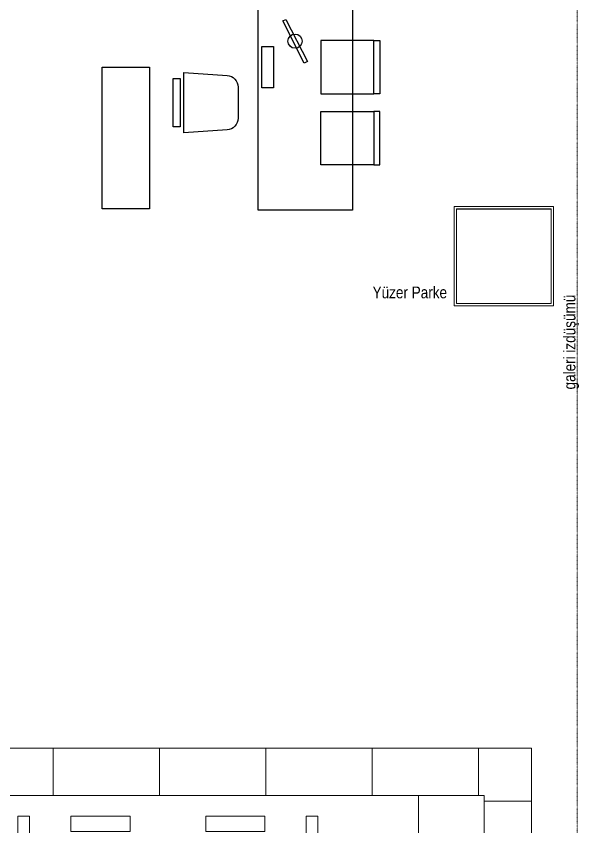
# Model space of a CAD drawing. Extents: x -3709 to 34975, y -230 to 8245.
# Drawn here: x 4828 to 5304, y 2669 to 3356 of the extents above; entities that cross this region are included whole.
import ezdxf
from ezdxf.enums import TextEntityAlignment as Align

# ---------------------------------------------------------------- set-up
doc = ezdxf.new("R2010")
doc.units = 0
doc.linetypes.add('DOT2', pattern=[0.125, 0, -0.125])
doc.layers.get('0').update_dxf_attribs({"color": 9, "lineweight": 9})
for name, color, linetype, lineweight in [('01', 9, 'Continuous', 9), ('05', 9, 'Continuous', 9), ('14', 9, 'Continuous', 9), ('20', 9, 'DOT2', 9), ('21', 9, 'Continuous', 9)]:
    doc.layers.add(name, color=color, linetype=linetype, lineweight=lineweight)
doc.styles.add('MuuM_TEXT-STANDART', font='ARIALN.TTF')

# ---------------------------------------------------------------- blocks, each defined once
blk = doc.blocks.new('p-kolon-80x80-vw')
at = {"layer": '01'}
blk.add_lwpolyline([(-40, -40), (-40, 40), (40, 40), (40, -40)], close=True, dxfattribs=at)
blk = doc.blocks.new('m-çalışma dolap modül')
at = {"lineweight": -3, "ltscale": 0.5}
blk.add_lwpolyline([(0, 40), (120, 40), (120, 0), (0, 0)], close=True, dxfattribs=at)
blk = doc.blocks.new('m-vw-sandalye-02')
at = {"lineweight": -3, "ltscale": 0.5}
for points in [[(-22.5, 0), (-22.5, -5), (22.5, -5), (22.5, 0)], [(-22.5, -5), (22.5, -5), (22.5, -50), (-22.5, -50)]]:
    blk.add_lwpolyline(points, close=True, dxfattribs=at)
blk = doc.blocks.new('m-vw-sandalye')
at = {"lineweight": -3, "ltscale": 0.5}
blk.add_lwpolyline([(-20.5, 0), (20.5, 0), (20.5, -6), (-20.5, -6)], close=True, dxfattribs=at)
blk.add_lwpolyline([(-25.5, -9), (25.5, -9), (23.11, -45.65, -0.395265), (13.13, -55), (-13.13, -55, -0.395265), (-23.11, -45.65)], format="xyb", close=True, dxfattribs=at)
blk = doc.blocks.new('m-vw-çalışma-p-01')
at = {"lineweight": -3, "ltscale": 0.5}
for p, q in [((11.93, 179.03), (91.93, 179.03)), ((11.93, -0.97), (11.93, 179.03)), ((91.93, 179.03), (91.93, -0.97)), ((91.93, -0.97), (11.93, -0.97))]:
    blk.add_line(p, q, dxfattribs=at)
for points in [[(32.8, 159.16), (35.47, 160.53), (53.74, 124.95), (51.08, 123.58)], [(15, 137.5), (25, 137.5), (25, 102.5), (15, 102.5)]]:
    blk.add_lwpolyline(points, close=True, dxfattribs=at)
blk.add_circle((43.27, 142.05), 6, dxfattribs=at)
at = {"lineweight": -3, "ltscale": 0.5, "xscale": -1, "rotation": 270}
blk.add_blockref('m-vw-sandalye-02', (115, 120), dxfattribs=at)
at = {"lineweight": -3, "rotation": 90}
blk.add_blockref('m-vw-sandalye', (-60, 90), dxfattribs=at)
at = {"lineweight": -3, "ltscale": 0.5, "rotation": 270}
blk.add_blockref('m-vw-sandalye-02', (115, 60), dxfattribs=at)
blk = doc.blocks.new('m-vw-bilgisayar-2')
for points in [[(38, 60), (18, 60), (18, 70), (38, 70)], [(10, 21), (21, 21), (21, -21), (10, -21)], [(25, 25), (38, 25), (38, -25), (25, -25)], [(12, -31), (19, -31), (19, -36), (12, -36)]]:
    blk.add_lwpolyline(points, close=True)
blk = doc.blocks.new('danısma')
at = {"layer": '05'}
for p, q in [((-5954.55, 23526.46), (-5954.55, 23486.46)), ((-5864.55, 23526.46), (-5864.55, 23486.46)), ((-5774.55, 23526.46), (-5774.55, 23486.46)), ((-5684.55, 23526.46), (-5684.55, 23486.46)), ((-5594.55, 23526.46), (-5594.55, 23486.46)), ((-5504.55, 23526.46), (-5504.55, 23486.46)), ((-5414.55, 23526.46), (-5414.55, 23486.46)), ((-5324.55, 23526.46), (-5324.55, 23486.46)), ((-5959.55, 23481.46), (-5999.55, 23481.46)), ((-5279.55, 23481.46), (-5319.55, 23481.46)), ((-5959.55, 23391.46), (-5999.55, 23391.46)), ((-5279.55, 23391.46), (-5319.55, 23391.46)), ((-5279.55, 23301.46), (-5319.55, 23301.46))]:
    blk.add_line(p, q, dxfattribs=at)
blk.add_lwpolyline([(-5279.55, 23301.46), (-5279.55, 23526.46), (-5999.55, 23526.46), (-5999.55, 23301.46), (-5959.55, 23301.46), (-5959.55, 23486.46), (-5319.55, 23486.46), (-5319.55, 23301.46), (-5279.55, 23301.46)], dxfattribs=at)
for points in [[(-5959.55, 23486.46), (-5959.55, 23430.86), (-5319.55, 23430.86), (-5319.55, 23486.46), (-5409.55, 23486.46)], [(-5959.55, 23301.46), (-5903.95, 23301.46), (-5903.95, 23486.46), (-5959.55, 23486.46)], [(-5319.55, 23301.46), (-5375.15, 23301.46), (-5375.15, 23486.46), (-5319.55, 23486.46)], [(-5951.55, 23223.47), (-5411.55, 23223.47), (-5411.55, 23263.47), (-5951.55, 23263.47)]]:
    blk.add_lwpolyline(points, close=True, dxfattribs=at)
at = {"layer": '05', "rotation": 90}
for p in [(-5784.55, 23430.86), (-5644.55, 23430.86)]:
    blk.add_blockref('m-vw-bilgisayar-2', p, dxfattribs=at)
at = {"layer": '05', "xscale": -1, "rotation": 270}
blk.add_blockref('m-vw-bilgisayar-2', (-5530.39, 23430.86), dxfattribs=at)
at = {"layer": '05'}
blk.add_blockref('m-vw-bilgisayar-2', (-5375.15, 23361.29), dxfattribs=at)
at = {"layer": '05', "xscale": -1}
blk.add_blockref('m-vw-bilgisayar-2', (-5903.95, 23355.35), dxfattribs=at)
at = {"layer": '05', "lineweight": -3}
for p, rotation in [((-5784.55, 23370.86), 180), ((-5644.55, 23370.86), 180), ((-5504.55, 23370.86), 180), ((-5435.15, 23343.12), 90)]:
    blk.add_blockref('m-vw-sandalye', p, dxfattribs=dict(at, rotation=rotation))
at = {"layer": '05', "lineweight": -3, "xscale": -1, "rotation": 270}
blk.add_blockref('m-vw-sandalye', (-5843.95, 23345.27), dxfattribs=at)

msp = doc.modelspace()

# ---------------------------------------------------------------- linework, layer by layer
at = {"layer": '14'}
msp.add_lwpolyline([(5198.84, 3194.5), (5282.84, 3194.5), (5282.84, 3110.5), (5198.84, 3110.5)], close=True, dxfattribs=at)
at = {"layer": '20'}
msp.add_lwpolyline([(5282.84, 3972.5), (5282.84, 3912.5), (5302.84, 3912.5), (5302.84, 290.44), (5282.84, 290.44), (5282.83, 234.5)], dxfattribs=at)

# ---------------------------------------------------------------- block references
for p in [(5240.84, 3152.5), (5240.84, 3152.4)]:
    msp.add_blockref('p-kolon-80x80-vw', p)
at = {"layer": '05', "lineweight": -3}
msp.add_blockref('m-vw-çalışma-p-01', (5020.84, 3192.5), dxfattribs=at)
at = {"layer": '05', "lineweight": -3, "rotation": 90}
msp.add_blockref('m-çalışma dolap modül', (4940.84, 3192.5), dxfattribs=at)
at = {"layer": '05'}
msp.add_blockref('danısma', (10543.89, -20790.46), dxfattribs=at)

# ---------------------------------------------------------------- texts
at = {"layer": '21', "style": 'MuuM_TEXT-STANDART'}
msp.add_text('Yüzer Parke', height=10, dxfattribs=at).set_placement((5129.76, 3113.86), align=Align.BOTTOM_LEFT)
msp.add_text('galeri izdüşümü', height=10, rotation=90, dxfattribs=at).set_placement((5291.5, 3119.93), align=Align.TOP_RIGHT)

doc.saveas('drawing.dxf')
